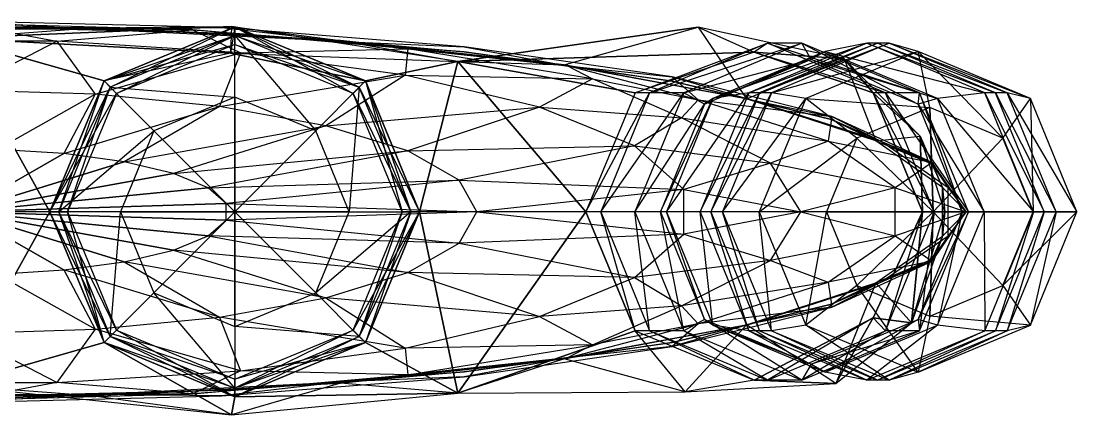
# Model space of a CAD drawing. Header units: metres. Extents: x -117 to 161, y -23 to 23.
# Drawn here: x 40.7 to 160.7, y -23 to 21.6 of the extents above; entities that cross this region are included whole.
import ezdxf

# ---------------------------------------------------------------- set-up
doc = ezdxf.new("R2010")
doc.units = ezdxf.units.M

msp = doc.modelspace()

# ---------------------------------------------------------------- linework, layer by layer
for points in [[(48.748962, 20.723389, -139.277267), (19.251022, 20.723389, -139.277267), (34, 21.639557, -109.000015)], [(48.748962, 20.723389, -78.722748), (19.251022, 20.723389, -78.722748), (34, 21.639557, -109.000015)], [(63.529709, 20.902206, -109.000015), (34, 21.639557, -109.000015), (48.748962, 20.723389, -139.277267)], [(63.529709, 20.902206, -109.000015), (34, 21.639557, -109.000015), (48.748962, 20.723389, -78.722748)], [(48.748962, 20.723389, -139.277267), (19.251022, 20.723389, -139.277267), (34, 21.36879, -167.491196)], [(48.748962, 20.723389, -78.722748), (19.251022, 20.723389, -78.722748), (33.999985, 20.971863, -50.508865)], [(48.665802, 20.865723, -26.281036), (19.334198, 20.865723, -26.281036), (33.999985, 20.971863, -50.508865)], [(48.665802, 20.865723, -26.281036), (19.334198, 20.865723, -26.281036), (32.999985, 19.71492, -5.855927)], [(44.796997, 19.358032, -191.719025), (23.203003, 19.358032, -191.719025), (34, 21.36879, -167.491196)], [(64.613708, 21.043152, -5.855927), (32.999985, 19.71492, -5.855927), (48.665802, 20.865723, -26.281036)], [(64.5, 18.000031, 3.090729), (32.999985, 19.71492, -5.855927), (64.613708, 21.043152, -5.855927)], [(63.527008, 20.257263, -50.508865), (33.999985, 20.971863, -50.508865), (48.748962, 20.723389, -78.722748)], [(63.527008, 20.257263, -50.508865), (33.999985, 20.971863, -50.508865), (48.665802, 20.865723, -26.281036)], [(60.220871, 20.640671, -167.491196), (34, 21.36879, -167.491196), (44.796997, 19.358032, -191.719025)], [(60.220871, 20.640671, -167.491196), (34, 21.36879, -167.491196), (48.748962, 20.723389, -139.277267)], [(65.655182, 18.038803, -191.719025), (44.796997, 19.358032, -191.719025), (60.220871, 20.640671, -167.491196)], [(76.997925, 19.443756, -26.281036), (48.665802, 20.865723, -26.281036), (64.613708, 21.043152, -5.855927)], [(76.997925, 19.443756, -26.281036), (48.665802, 20.865723, -26.281036), (63.527008, 20.257263, -50.508865)], [(77.241791, 19.311111, -139.277267), (48.748962, 20.723389, -139.277267), (63.529709, 20.902206, -109.000015)], [(77.241791, 19.311127, -78.722748), (48.748962, 20.723389, -78.722748), (63.529709, 20.902206, -109.000015)], [(77.241791, 19.311111, -139.277267), (48.748962, 20.723389, -139.277267), (60.220871, 20.640671, -167.491196)], [(77.241791, 19.311127, -78.722748), (48.748962, 20.723389, -78.722748), (63.527008, 20.257263, -50.508865)], [(65, 21.000031, 137.586288), (50.150726, 14.849274, 137.586288), (65, 20.000031, 166.871643)], [(50.150726, 14.849274, 137.586288), (50.150726, 14.849274, 125.655243), (65, 21.000031, 137.586288)], [(65, 21.000031, 125.655243), (50.150726, 14.849274, 125.655243), (65, 21.000031, 137.586288)], [(50.150726, 14.849274, 125.655243), (50.150742, 14.849274, 114.808838), (65, 21.000031, 125.655243)], [(65, 21.000031, 114.808838), (50.150742, 14.849274, 114.808838), (65, 21.000031, 125.655243)], [(50.150742, 14.849274, 114.808838), (50.857849, 14.142166, 72.507782), (65, 21.000031, 114.808838)], [(65, 21.000031, 48.645676), (50.150742, 14.849274, 48.645676), (65, 19, 58.407455)], [(50.150742, 14.849274, 48.645676), (50.150742, 14.849274, 13.937149), (65, 21.000031, 48.645676)], [(65, 21.000031, 13.937149), (50.150742, 14.849274, 13.937149), (65, 21.000031, 48.645676)], [(50.150742, 14.849274, 13.937149), (50.150742, 14.849274, 3.090729), (65, 21.000031, 13.937149)], [(64.5, 18.000031, 3.090729), (50.150742, 14.849274, 3.090729), (65, 21.000031, 13.937149)], [(65, 20.000031, 72.507782), (50.857849, 14.142166, 72.507782), (65, 21.000031, 114.808838)], [(84.654831, 18.50592, -167.491196), (60.220871, 20.640671, -167.491196), (65.655182, 18.038803, -191.719025)], [(84.654831, 18.50592, -167.491196), (60.220871, 20.640671, -167.491196), (77.241791, 19.311111, -139.277267)], [(91.047012, 18.740402, -109.000015), (63.529709, 20.902206, -109.000015), (77.241791, 19.311111, -139.277267)], [(91.047012, 18.740402, -109.000015), (63.529709, 20.902206, -109.000015), (77.241791, 19.311127, -78.722748)], [(90.32518, 17.073624, -5.855927), (64.613708, 21.043152, -5.855927), (64.5, 18.000031, 3.090729)], [(65, 21.000031, 13.937149), (64.5, 18.000031, 3.090729), (79.849274, 14.849258, 13.937149)], [(90.32518, 17.073624, -5.855927), (64.613708, 21.043152, -5.855927), (76.997925, 19.443756, -26.281036)], [(65, 20.000031, 166.871643), (65, 21.000031, 137.586288), (79.142166, 14.142151, 166.871643)], [(79.849258, 14.849258, 137.586288), (65, 21.000031, 137.586288), (79.142166, 14.142151, 166.871643)], [(65, 21.000031, 137.586288), (65, 21.000031, 125.655243), (79.849258, 14.849258, 137.586288)], [(79.849258, 14.849258, 125.655243), (65, 21.000031, 125.655243), (79.849258, 14.849258, 137.586288)], [(65, 21.000031, 125.655243), (65, 21.000031, 114.808838), (79.849258, 14.849258, 125.655243)], [(79.849274, 14.849258, 114.808838), (65, 21.000031, 114.808838), (79.849258, 14.849258, 125.655243)], [(65, 21.000031, 114.808838), (65, 20.000031, 72.507782), (79.849274, 14.849258, 114.808838)], [(65, 19, 58.407455), (65, 21.000031, 48.645676), (78.435028, 13.435028, 58.407455)], [(79.849274, 14.849258, 48.645676), (65, 21.000031, 48.645676), (78.435028, 13.435028, 58.407455)], [(65, 21.000031, 48.645676), (65, 21.000031, 13.937149), (79.849274, 14.849258, 48.645676)], [(79.849274, 14.849258, 13.937149), (65, 21.000031, 13.937149), (79.849274, 14.849258, 48.645676)], [(117.630508, 20.940552, -5.855927), (90.32518, 17.073624, -5.855927), (102.399841, 16.696732, -26.281036)], [(124, 18.120743, 3.473831), (90.32518, 17.073624, -5.855927), (117.630508, 20.940552, -5.855927)], [(123.140427, 12.811844, -26.281036), (102.399841, 16.696732, -26.281036), (117.630508, 20.940552, -5.855927)], [(134.239609, 17.357468, -5.855927), (117.630508, 20.940552, -5.855927), (123.140427, 12.811844, -26.281036)], [(124, 18.120743, 3.473831), (134.239609, 17.357468, -5.855927), (117.630508, 20.940552, -5.855927)], [(44.796997, 19.358032, -191.719025), (23.203003, 19.358032, -191.719025), (34, 13.806305, -218.141312)], [(26, 0, 4.33815), (32.999985, 19.71492, -5.855927), (43.999969, 0, 3.090729)], [(43.999969, 0, 3.090729), (32.999985, 19.71492, -5.855927), (50.150742, 14.849274, 3.090729)], [(50.150742, 14.849274, 3.090729), (32.999985, 19.71492, -5.855927), (64.5, 18.000031, 3.090729)], [(49.138626, 13.335861, -218.141312), (34, 13.806305, -218.141312), (44.796997, 19.358032, -191.719025)], [(65.655182, 18.038803, -191.719025), (44.796997, 19.358032, -191.719025), (49.138626, 13.335861, -218.141312)], [(50.857849, 14.142166, 166.871643), (50.150726, 14.849274, 137.586288), (65, 20.000031, 166.871643)], [(65, 20.000031, 166.871643), (50.857849, 14.142166, 166.871643), (65, 13.000031, 178.802704)], [(50.857849, 14.142166, 72.507782), (51.564972, 13.435028, 58.407455), (65, 20.000031, 72.507782)], [(65, 19, 58.407455), (51.564972, 13.435028, 58.407455), (65, 20.000031, 72.507782)], [(91.041809, 18.16217, -50.508865), (63.527008, 20.257263, -50.508865), (77.241791, 19.311127, -78.722748)], [(91.041809, 18.16217, -50.508865), (63.527008, 20.257263, -50.508865), (76.997925, 19.443756, -26.281036)], [(65, 13.000031, 178.802704), (65, 20.000031, 166.871643), (74.192413, 9.192413, 178.802704)], [(79.142166, 14.142151, 166.871643), (65, 20.000031, 166.871643), (74.192413, 9.192413, 178.802704)], [(79.142166, 14.142151, 72.507782), (65, 20.000031, 72.507782), (79.849274, 14.849258, 114.808838)], [(65, 20.000031, 72.507782), (65, 19, 58.407455), (79.142166, 14.142151, 72.507782)], [(102.399841, 16.696732, -26.281036), (76.997925, 19.443756, -26.281036), (91.041809, 18.16217, -50.508865)], [(102.399841, 16.696732, -26.281036), (76.997925, 19.443756, -26.281036), (90.32518, 17.073624, -5.855927)], [(102.78775, 16.58284, -78.722748), (77.241791, 19.311127, -78.722748), (91.047012, 18.740402, -109.000015)], [(102.78775, 16.58284, -78.722748), (77.241791, 19.311127, -78.722748), (91.041809, 18.16217, -50.508865)], [(102.78775, 16.58284, -139.277267), (77.241791, 19.311111, -139.277267), (84.654831, 18.50592, -167.491196)], [(102.78775, 16.58284, -139.277267), (77.241791, 19.311111, -139.277267), (91.047012, 18.740402, -109.000015)], [(63.245575, 11.956619, -218.141312), (49.138626, 13.335861, -218.141312), (65.655182, 18.038803, -191.719025)], [(51.564972, 13.435028, 58.407455), (50.150742, 14.849274, 48.645676), (65, 19, 58.407455)], [(84.356125, 15.49028, -191.719025), (65.655182, 18.038803, -191.719025), (63.245575, 11.956619, -218.141312)], [(79.849274, 14.849258, 3.090729), (64.5, 18.000031, 3.090729), (79.849274, 14.849258, 13.937149)], [(64.5, 18.000031, 3.090729), (90.32518, 17.073624, -5.855927), (79.849274, 14.849258, 3.090729)], [(78.435028, 13.435028, 58.407455), (65, 19, 58.407455), (79.142166, 14.142151, 72.507782)], [(84.356125, 15.49028, -191.719025), (65.655182, 18.038803, -191.719025), (84.654831, 18.50592, -167.491196)], [(105.636749, 15.110016, -167.491196), (84.654831, 18.50592, -167.491196), (84.356125, 15.49028, -191.719025)], [(105.636749, 15.110016, -167.491196), (84.654831, 18.50592, -167.491196), (102.78775, 16.58284, -139.277267)], [(110.479599, 13.520416, 3.473831), (90.32518, 17.073624, -5.855927), (124, 18.120743, 3.473831)], [(114.669312, 14.829346, -50.508865), (91.041809, 18.16217, -50.508865), (102.78775, 16.58284, -78.722748)], [(114.669312, 14.829346, -50.508865), (91.041809, 18.16217, -50.508865), (102.399841, 16.696732, -26.281036)], [(114.676636, 15.301468, -109.000015), (91.047012, 18.740402, -109.000015), (102.78775, 16.58284, -139.277267)], [(114.676636, 15.301468, -109.000015), (91.047012, 18.740402, -109.000015), (102.78775, 16.58284, -78.722748)], [(112.128494, 13.520416, 14.277191), (110.479599, 13.520416, 3.473831), (125.523804, 19.120743, 12.442261)], [(124, 18.120743, 3.473831), (110.479599, 13.520416, 3.473831), (125.523804, 19.120743, 12.442261)], [(116.009293, 13.520416, 42.607742), (112.128494, 13.520416, 14.277191), (129.404587, 19.120743, 40.772812)], [(125.523804, 19.120743, 12.442261), (112.128494, 13.520416, 14.277191), (129.404587, 19.120743, 40.772812)], [(129.404587, 19.120743, 40.772812), (116.009293, 13.520416, 42.607742), (130.496033, 17.299698, 48.740768)], [(119.315216, 12.876587, 61.997604), (118.376495, 12.232742, 50.40094), (132.072647, 18.210236, 60.250046)], [(130.496033, 17.299698, 48.740768), (118.376495, 12.232742, 50.40094), (132.072647, 18.210236, 60.250046)], [(123.407074, 13.520416, 96.612823), (119.315216, 12.876587, 61.997604), (136.802368, 19.120743, 94.777893)], [(132.072647, 18.210236, 60.250046), (119.315216, 12.876587, 61.997604), (136.802368, 19.120743, 94.777893)], [(124.619797, 13.520416, 105.46611), (123.407074, 13.520416, 96.612823), (138.015091, 19.120743, 103.63118)], [(136.802368, 19.120743, 94.777893), (123.407074, 13.520416, 96.612823), (138.015091, 19.120743, 103.63118)], [(125.523804, 19.120743, 12.442261), (124, 18.120743, 3.473831), (138.919098, 13.520401, 10.607346)], [(137.520401, 13.520401, 3.473831), (124, 18.120743, 3.473831), (138.919098, 13.520401, 10.607346)], [(137.520401, 13.520401, 3.473831), (134.239609, 17.357468, -5.855927), (124, 18.120743, 3.473831)], [(125.953827, 13.520416, 115.204712), (124.619797, 13.520416, 105.46611), (139.349106, 19.120743, 113.369781)], [(138.015091, 19.120743, 103.63118), (124.619797, 13.520416, 105.46611), (139.349106, 19.120743, 113.369781)], [(129.404587, 19.120743, 40.772812), (125.523804, 19.120743, 12.442261), (142.799911, 13.520401, 38.937881)], [(138.919098, 13.520401, 10.607346), (125.523804, 19.120743, 12.442261), (142.799911, 13.520401, 38.937881)], [(139.349106, 19.120743, 113.369781), (125.953827, 13.520416, 115.204712), (142.62355, 18.210236, 137.273682)], [(129.866119, 12.876587, 139.02124), (125.953827, 13.520416, 115.204712), (142.62355, 18.210236, 137.273682)], [(130.496033, 17.299698, 48.740768), (129.404587, 19.120743, 40.772812), (142.615585, 12.232727, 47.080597)], [(142.799911, 13.520401, 38.937881), (129.404587, 19.120743, 40.772812), (142.615585, 12.232727, 47.080597)], [(142.62355, 18.210236, 137.273682), (129.866119, 12.876587, 139.02124), (143.957581, 11.83667, 147.012299)], [(132.072647, 18.210236, 60.250046), (130.496033, 17.299698, 48.740768), (144.830078, 12.876572, 58.502502)], [(136.802368, 19.120743, 94.777893), (132.072647, 18.210236, 60.250046), (150.197678, 13.520401, 92.942963)], [(144.830078, 12.876572, 58.502502), (132.072647, 18.210236, 60.250046), (150.197678, 13.520401, 92.942963)], [(138.015091, 19.120743, 103.63118), (136.802368, 19.120743, 94.777893), (151.4104, 13.520401, 101.796249)], [(150.197678, 13.520401, 92.942963), (136.802368, 19.120743, 94.777893), (151.4104, 13.520401, 101.796249)], [(139.349106, 19.120743, 113.369781), (138.015091, 19.120743, 103.63118), (152.744431, 13.520401, 111.534851)], [(151.4104, 13.520401, 101.796249), (138.015091, 19.120743, 103.63118), (152.744431, 13.520401, 111.534851)], [(142.62355, 18.210236, 137.273682), (139.349106, 19.120743, 113.369781), (155.380997, 12.876572, 135.526138)], [(152.744431, 13.520401, 111.534851), (139.349106, 19.120743, 113.369781), (155.380997, 12.876572, 135.526138)], [(143.957581, 11.83667, 147.012299), (142.62355, 18.210236, 137.273682), (152.249908, 8.369781, 145.876389)], [(155.380997, 12.876572, 135.526138), (142.62355, 18.210236, 137.273682), (152.249908, 8.369781, 145.876389)], [(79.849274, 14.849258, 3.090729), (90.32518, 17.073624, -5.855927), (86.000031, 0, 3.090729)], [(86.000031, 0, 3.090729), (90.32518, 17.073624, -5.855927), (104.879257, 0, 3.473831)], [(104.879257, 0, 3.473831), (90.32518, 17.073624, -5.855927), (110.479599, 13.520416, 3.473831)], [(118.376495, 12.232742, 50.40094), (116.009293, 13.520416, 42.607742), (130.496033, 17.299698, 48.740768)], [(137.806183, 8.053864, -26.281036), (123.140427, 12.811844, -26.281036), (134.239609, 17.357468, -5.855927)], [(142.615585, 12.232727, 47.080597), (130.496033, 17.299698, 48.740768), (144.830078, 12.876572, 58.502502)], [(142.855362, 8.6026, -5.855927), (134.239609, 17.357468, -5.855927), (137.806183, 8.053864, -26.281036)], [(137.520401, 13.520401, 3.473831), (142.855362, 8.6026, -5.855927), (134.239609, 17.357468, -5.855927)], [(123.140427, 12.811844, -26.281036), (102.399841, 16.696732, -26.281036), (114.669312, 14.829346, -50.508865)], [(117.64595, 12.724457, -137.277267), (102.78775, 16.58284, -139.277267), (105.636749, 15.110016, -167.491196)], [(117.64595, 12.724457, -137.277267), (102.78775, 16.58284, -139.277267), (114.676636, 15.301468, -109.000015)], [(123.64595, 12.724457, -78.722748), (102.78775, 16.58284, -78.722748), (114.676636, 15.301468, -109.000015)], [(123.64595, 12.724457, -78.722748), (102.78775, 16.58284, -78.722748), (114.669312, 14.829346, -50.508865)], [(50.150726, 14.849274, 137.586288), (43.999969, 0, 137.586288), (50.857849, 14.142166, 166.871643)], [(43.999969, 0, 137.586288), (43.999969, 0, 125.655243), (50.150726, 14.849274, 137.586288)], [(50.150726, 14.849274, 125.655243), (43.999969, 0, 125.655243), (50.150726, 14.849274, 137.586288)], [(43.999969, 0, 125.655243), (43.999969, 0, 114.808838), (50.150726, 14.849274, 125.655243)], [(50.150742, 14.849274, 114.808838), (43.999969, 0, 114.808838), (50.150726, 14.849274, 125.655243)], [(43.999969, 0, 114.808838), (44.999969, 0, 72.507782), (50.150742, 14.849274, 114.808838)], [(50.150742, 14.849274, 48.645676), (43.999969, 0, 48.645676), (51.564972, 13.435028, 58.407455)], [(43.999969, 0, 48.645676), (43.999969, 0, 13.937149), (50.150742, 14.849274, 48.645676)], [(50.150742, 14.849274, 13.937149), (43.999969, 0, 13.937149), (50.150742, 14.849274, 48.645676)], [(43.999969, 0, 13.937149), (43.999969, 0, 3.090729), (50.150742, 14.849274, 13.937149)], [(50.150742, 14.849274, 3.090729), (43.999969, 0, 3.090729), (50.150742, 14.849274, 13.937149)], [(50.857849, 14.142166, 72.507782), (44.999969, 0, 72.507782), (50.150742, 14.849274, 114.808838)], [(75.359482, 9.762527, -218.141312), (63.245575, 11.956619, -218.141312), (84.356125, 15.49028, -191.719025)], [(99.625381, 11.886108, -191.719025), (84.356125, 15.49028, -191.719025), (75.359482, 9.762527, -218.141312)], [(78.435028, 13.435028, 58.407455), (79.849274, 14.849258, 48.645676), (84, 0, 58.407455)], [(79.142166, 14.142151, 166.871643), (79.849258, 14.849258, 137.586288), (85.000031, 0, 166.871643)], [(79.849274, 14.849258, 114.808838), (79.142166, 14.142151, 72.507782), (86.000031, 0, 114.808838)], [(86.000031, 0, 137.586288), (79.849258, 14.849258, 137.586288), (85.000031, 0, 166.871643)], [(79.849258, 14.849258, 137.586288), (79.849258, 14.849258, 125.655243), (86.000031, 0, 137.586288)], [(86.000031, 0, 125.655243), (79.849258, 14.849258, 125.655243), (86.000031, 0, 137.586288)], [(79.849258, 14.849258, 125.655243), (79.849274, 14.849258, 114.808838), (86.000031, 0, 125.655243)], [(86.000031, 0, 114.808838), (79.849274, 14.849258, 114.808838), (86.000031, 0, 125.655243)], [(86.000031, 0, 48.645676), (79.849274, 14.849258, 48.645676), (84, 0, 58.407455)], [(79.849274, 14.849258, 48.645676), (79.849274, 14.849258, 13.937149), (86.000031, 0, 48.645676)], [(86.000031, 0, 13.937149), (79.849274, 14.849258, 13.937149), (86.000031, 0, 48.645676)], [(79.849274, 14.849258, 13.937149), (79.849274, 14.849258, 3.090729), (86.000031, 0, 13.937149)], [(86.000031, 0, 3.090729), (79.849274, 14.849258, 3.090729), (86.000031, 0, 13.937149)], [(99.625381, 11.886108, -191.719025), (84.356125, 15.49028, -191.719025), (105.636749, 15.110016, -167.491196)], [(115.73674, 10.684402, -165.491196), (105.636749, 15.110016, -167.491196), (99.625381, 11.886108, -191.719025)], [(115.73674, 10.684402, -165.491196), (105.636749, 15.110016, -167.491196), (117.64595, 12.724457, -137.277267)], [(132.799301, 10.485931, -50.508865), (114.669312, 14.829346, -50.508865), (123.64595, 12.724457, -78.722748)], [(132.799301, 10.485931, -50.508865), (114.669312, 14.829346, -50.508865), (123.140427, 12.811844, -26.281036)], [(132.808304, 10.819778, -109.000015), (114.676636, 15.301468, -109.000015), (117.64595, 12.724457, -137.277267)], [(132.808304, 10.819778, -109.000015), (114.676636, 15.301468, -109.000015), (123.64595, 12.724457, -78.722748)], [(49.138626, 13.335861, -218.141312), (34, 13.806305, -218.141312), (37.951965, 7.085526, -218.148376)], [(45.586594, 6.602661, -218.148376), (37.951965, 7.085526, -218.148376), (49.138626, 13.335861, -218.141312)], [(44.999969, 0, 166.871643), (43.999969, 0, 137.586288), (50.857849, 14.142166, 166.871643)], [(46, 0, 58.407455), (43.999969, 0, 48.645676), (51.564972, 13.435028, 58.407455)], [(50.857849, 14.142166, 166.871643), (44.999969, 0, 166.871643), (55.807587, 9.192413, 178.802704)], [(44.999969, 0, 72.507782), (46, 0, 58.407455), (50.857849, 14.142166, 72.507782)], [(63.245575, 11.956619, -218.141312), (49.138626, 13.335861, -218.141312), (45.586594, 6.602661, -218.148376)], [(51.564972, 13.435028, 58.407455), (46, 0, 58.407455), (50.857849, 14.142166, 72.507782)], [(55.807587, 9.192413, 178.802704), (50.857849, 14.142166, 166.871643), (65, 13.000031, 178.802704)], [(74.192413, 9.192413, 178.802704), (79.142166, 14.142151, 166.871643), (78.000031, 0, 178.802704)], [(85.000031, 0, 166.871643), (79.142166, 14.142151, 166.871643), (78.000031, 0, 178.802704)], [(79.142166, 14.142151, 72.507782), (78.435028, 13.435028, 58.407455), (85.000031, 0, 72.507782)], [(84, 0, 58.407455), (78.435028, 13.435028, 58.407455), (85.000031, 0, 72.507782)], [(85.000031, 0, 72.507782), (79.142166, 14.142151, 72.507782), (86.000031, 0, 114.808838)], [(106.579956, 0, 15.037247), (104.879257, 0, 3.473831), (112.128494, 13.520416, 14.277191)], [(110.479599, 13.520416, 3.473831), (104.879257, 0, 3.473831), (112.128494, 13.520416, 14.277191)], [(110.460754, 0, 43.367783), (106.579956, 0, 15.037247), (116.009293, 13.520416, 42.607742)], [(112.128494, 13.520416, 14.277191), (106.579956, 0, 15.037247), (116.009293, 13.520416, 42.607742)], [(116.009293, 13.520416, 42.607742), (110.460754, 0, 43.367783), (118.376495, 12.232742, 50.40094)], [(117.858551, 0, 97.372879), (114.030914, 0, 62.721466), (123.407074, 13.520416, 96.612823)], [(119.315216, 12.876587, 61.997604), (114.030914, 0, 62.721466), (123.407074, 13.520416, 96.612823)], [(119.071274, 0, 106.226166), (117.858551, 0, 97.372879), (124.619797, 13.520416, 105.46611)], [(123.407074, 13.520416, 96.612823), (117.858551, 0, 97.372879), (124.619797, 13.520416, 105.46611)], [(120.405304, 0, 115.964767), (119.071274, 0, 106.226166), (125.953827, 13.520416, 115.204712)], [(124.619797, 13.520416, 105.46611), (119.071274, 0, 106.226166), (125.953827, 13.520416, 115.204712)], [(125.953827, 13.520416, 115.204712), (120.405304, 0, 115.964767), (129.866119, 12.876587, 139.02124)], [(138.919098, 13.520401, 10.607346), (137.520401, 13.520401, 3.473831), (144.467636, 0, 9.84729)], [(143.120743, 0, 3.473831), (137.520401, 13.520401, 3.473831), (144.467636, 0, 9.84729)], [(143.120743, 0, 3.473831), (142.855362, 8.6026, -5.855927), (137.520401, 13.520401, 3.473831)], [(142.799911, 13.520401, 38.937881), (138.919098, 13.520401, 10.607346), (148.348434, 0, 38.177826)], [(144.467636, 0, 9.84729), (138.919098, 13.520401, 10.607346), (148.348434, 0, 38.177826)], [(142.615585, 12.232727, 47.080597), (142.799911, 13.520401, 38.937881), (147.635681, 0, 46.392929)], [(148.348434, 0, 38.177826), (142.799911, 13.520401, 38.937881), (147.635681, 0, 46.392929)], [(150.197678, 13.520401, 92.942963), (144.830078, 12.876572, 58.502502), (155.746201, 0, 92.182907)], [(151.4104, 13.520401, 101.796249), (150.197678, 13.520401, 92.942963), (156.958923, 0, 101.036194)], [(155.746201, 0, 92.182907), (150.197678, 13.520401, 92.942963), (156.958923, 0, 101.036194)], [(152.744431, 13.520401, 111.534851), (151.4104, 13.520401, 101.796249), (158.292953, 0, 110.774811)], [(156.958923, 0, 101.036194), (151.4104, 13.520401, 101.796249), (158.292953, 0, 110.774811)], [(155.380997, 12.876572, 135.526138), (152.744431, 13.520401, 111.534851), (160.665298, 0, 134.802277)], [(158.292953, 0, 110.774811), (152.744431, 13.520401, 111.534851), (160.665298, 0, 134.802277)], [(65, 13.000031, 178.802704), (55.807587, 9.192413, 178.802704), (65, 0, 182.05661)], [(65, 0, 182.05661), (65, 13.000031, 178.802704), (65, 0, 182.05661)], [(74.192413, 9.192413, 178.802704), (65, 13.000031, 178.802704), (65, 0, 182.05661)], [(113.35643, 0, 51.088608), (110.460754, 0, 43.367783), (118.376495, 12.232742, 50.40094)], [(114.030914, 0, 62.721466), (113.35643, 0, 51.088608), (119.315216, 12.876587, 61.997604)], [(118.376495, 12.232742, 50.40094), (113.35643, 0, 51.088608), (119.315216, 12.876587, 61.997604)], [(132.394897, 7.998932, -137.277267), (117.64595, 12.724457, -137.277267), (115.73674, 10.684402, -165.491196)], [(132.394897, 7.998932, -137.277267), (117.64595, 12.724457, -137.277267), (132.808304, 10.819778, -109.000015)], [(124.581833, 0, 139.745102), (120.405304, 0, 115.964767), (129.866119, 12.876587, 139.02124)], [(137.806183, 8.053864, -26.281036), (123.140427, 12.811844, -26.281036), (132.799301, 10.485931, -50.508865)], [(138.394897, 7.998932, -78.722748), (123.64595, 12.724457, -78.722748), (132.808304, 10.819778, -109.000015)], [(138.394897, 7.998932, -78.722748), (123.64595, 12.724457, -78.722748), (132.799301, 10.485931, -50.508865)], [(129.866119, 12.876587, 139.02124), (124.581833, 0, 139.745102), (135.665237, 8.369781, 148.148209)], [(135.665237, 8.369781, 148.148209), (129.866119, 12.876587, 139.02124), (143.957581, 11.83667, 147.012299)], [(144.830078, 12.876572, 58.502502), (142.615585, 12.232727, 47.080597), (150.11438, 0, 57.778641)], [(147.635681, 0, 46.392929), (142.615585, 12.232727, 47.080597), (150.11438, 0, 57.778641)], [(150.11438, 0, 57.778641), (144.830078, 12.876572, 58.502502), (155.746201, 0, 92.182907)], [(152.249908, 8.369781, 145.876389), (155.380997, 12.876572, 135.526138), (155.684723, 0, 145.405884)], [(160.665298, 0, 134.802277), (155.380997, 12.876572, 135.526138), (155.684723, 0, 145.405884)], [(52.431625, 5.66983, -218.148376), (45.586594, 6.602661, -218.148376), (63.245575, 11.956619, -218.141312)], [(75.359482, 9.762527, -218.141312), (63.245575, 11.956619, -218.141312), (52.431625, 5.66983, -218.148376)], [(84.654831, 6.903152, -218.141312), (75.359482, 9.762527, -218.141312), (99.625381, 11.886108, -191.719025)], [(110.422379, 7.471924, -191.719025), (99.625381, 11.886108, -191.719025), (84.654831, 6.903152, -218.141312)], [(110.422379, 7.471924, -191.719025), (99.625381, 11.886108, -191.719025), (115.73674, 10.684402, -165.491196)], [(144.206329, 5.600723, -109.000015), (132.808304, 10.819778, -109.000015), (132.394897, 7.998932, -137.277267)], [(144.206329, 5.600723, -109.000015), (132.808304, 10.819778, -109.000015), (138.394897, 7.998932, -78.722748)], [(143.957581, 11.83667, 147.012299), (135.665237, 8.369781, 148.148209), (144.321396, 0, 149.668289)], [(144.321396, 0, 149.668289), (143.957581, 11.83667, 147.012299), (144.321396, 0, 149.668289)], [(152.249908, 8.369781, 145.876389), (143.957581, 11.83667, 147.012299), (144.321396, 0, 149.668289)], [(58.020554, 4.350616, -218.148376), (52.431625, 5.66983, -218.148376), (75.359482, 9.762527, -218.141312)], [(84.654831, 6.903152, -218.141312), (75.359482, 9.762527, -218.141312), (58.020554, 4.350616, -218.148376)], [(125.85759, 5.530655, -165.491196), (115.73674, 10.684402, -165.491196), (110.422379, 7.471924, -191.719025)], [(125.85759, 5.530655, -165.491196), (115.73674, 10.684402, -165.491196), (132.394897, 7.998932, -137.277267)], [(144.19632, 5.427917, -50.508865), (132.799301, 10.485931, -50.508865), (138.394897, 7.998932, -78.722748)], [(144.19632, 5.427917, -50.508865), (132.799301, 10.485931, -50.508865), (137.806183, 8.053864, -26.281036)], [(51.999969, 0, 178.802704), (44.999969, 0, 166.871643), (55.807587, 9.192413, 178.802704)], [(55.807587, 9.192413, 178.802704), (51.999969, 0, 178.802704), (65, 0, 182.05661)], [(65, 0, 182.05661), (55.807587, 9.192413, 178.802704), (65, 0, 182.05661)], [(65, 0, 182.05661), (74.192413, 9.192413, 178.802704), (65, 0, 182.05661)], [(78.000031, 0, 178.802704), (74.192413, 9.192413, 178.802704), (65, 0, 182.05661)], [(145.397766, 2.747025, -26.281036), (137.806183, 8.053864, -26.281036), (142.855362, 8.6026, -5.855927)], [(145.65036, 0, -5.855927), (142.855362, 8.6026, -5.855927), (145.397766, 2.747025, -26.281036)], [(143.120743, 0, 3.473831), (145.65036, 0, -5.855927), (142.855362, 8.6026, -5.855927)], [(90.498108, 3.573334, -218.141312), (84.654831, 6.903152, -218.141312), (110.422379, 7.471924, -191.719025)], [(116.011322, 2.548538, -191.719025), (110.422379, 7.471924, -191.719025), (90.498108, 3.573334, -218.141312)], [(116.011322, 2.548538, -191.719025), (110.422379, 7.471924, -191.719025), (125.85759, 5.530655, -165.491196)], [(132.230438, 0, 148.618729), (124.581833, 0, 139.745102), (135.665237, 8.369781, 148.148209)], [(140.029526, 2.728287, -137.277267), (132.394897, 7.998932, -137.277267), (125.85759, 5.530655, -165.491196)], [(135.665237, 8.369781, 148.148209), (132.230438, 0, 148.618729), (144.321396, 0, 149.668289)], [(140.029526, 2.728287, -137.277267), (132.394897, 7.998932, -137.277267), (144.206329, 5.600723, -109.000015)], [(144.321396, 0, 149.668289), (135.665237, 8.369781, 148.148209), (144.321396, 0, 149.668289)], [(145.397766, 2.747025, -26.281036), (137.806183, 8.053864, -26.281036), (144.19632, 5.427917, -50.508865)], [(146.029541, 2.728287, -78.722748), (138.394897, 7.998932, -78.722748), (144.206329, 5.600723, -109.000015)], [(146.029541, 2.728287, -78.722748), (138.394897, 7.998932, -78.722748), (144.19632, 5.427917, -50.508865)], [(144.321396, 0, 149.668289), (152.249908, 8.369781, 145.876389), (144.321396, 0, 149.668289)], [(155.684723, 0, 145.405884), (152.249908, 8.369781, 145.876389), (144.321396, 0, 149.668289)], [(34, 0, -218.150772), (45.586594, 6.602661, -218.148376), (37.951965, 7.085526, -218.148376)], [(34, 0, -218.150772), (52.431625, 5.66983, -218.148376), (45.586594, 6.602661, -218.148376)], [(61.972534, 2.734909, -218.148376), (58.020554, 4.350616, -218.148376), (84.654831, 6.903152, -218.141312)], [(90.498108, 3.573334, -218.141312), (84.654831, 6.903152, -218.141312), (61.972534, 2.734909, -218.148376)], [(34, 0, -218.150772), (58.020554, 4.350616, -218.148376), (52.431625, 5.66983, -218.148376)], [(129.309647, 0, -165.491196), (125.85759, 5.530655, -165.491196), (116.011322, 2.548538, -191.719025)], [(129.309647, 0, -165.491196), (125.85759, 5.530655, -165.491196), (140.029526, 2.728287, -137.277267)], [(148.094009, 0, -109.000015), (144.206329, 5.600723, -109.000015), (140.029526, 2.728287, -137.277267)], [(148.083618, 0, -50.508865), (144.19632, 5.427917, -50.508865), (146.029541, 2.728287, -78.722748)], [(148.083618, 0, -50.508865), (144.19632, 5.427917, -50.508865), (145.397766, 2.747025, -26.281036)], [(148.094009, 0, -109.000015), (144.206329, 5.600723, -109.000015), (146.029541, 2.728287, -78.722748)], [(34, 0, -218.150772), (61.972534, 2.734909, -218.148376), (58.020554, 4.350616, -218.148376)], [(34, 0, -218.150772), (64.018219, 0.932831, -218.148376), (61.972534, 2.734909, -218.148376)], [(64.018219, 0.932831, -218.148376), (61.972534, 2.734909, -218.148376), (90.498108, 3.573334, -218.141312)], [(92.49115, 0, -218.141312), (90.498108, 3.573334, -218.141312), (64.018219, 0.932831, -218.148376)], [(92.49115, 0, -218.141312), (90.498108, 3.573334, -218.141312), (116.011322, 2.548538, -191.719025)], [(116.011322, -2.548523, -191.719025), (116.011322, 2.548538, -191.719025), (92.49115, 0, -218.141312)], [(116.011322, -2.548523, -191.719025), (116.011322, 2.548538, -191.719025), (129.309647, 0, -165.491196)], [(140.029526, -2.728271, -137.277267), (140.029526, 2.728287, -137.277267), (129.309647, 0, -165.491196)], [(140.029526, -2.728271, -137.277267), (140.029526, 2.728287, -137.277267), (148.094009, 0, -109.000015)], [(145.397766, -2.747009, -26.281036), (145.397766, 2.747025, -26.281036), (148.083618, 0, -50.508865)], [(145.397766, -2.747009, -26.281036), (145.397766, 2.747025, -26.281036), (145.65036, 0, -5.855927)], [(146.029541, -2.728271, -78.722748), (146.029541, 2.728287, -78.722748), (148.094009, 0, -109.000015)], [(146.029541, -2.728271, -78.722748), (146.029541, 2.728287, -78.722748), (148.083618, 0, -50.508865)], [(26, 0, 4.33815), (32.999985, -19.71492, -5.855927), (43.999969, 0, 3.090729)], [(43.999969, 0, 3.090729), (32.999985, -19.71492, -5.855927), (50.150742, -14.849243, 3.090729)], [(34, 0, -218.150772), (64.018219, -0.932816, -218.148376), (64.018219, 0.932831, -218.148376)], [(34, 0, -218.150772), (58.020554, -4.350601, -218.148376), (61.972534, -2.734894, -218.148376)], [(34, 0, -218.150772), (61.972534, -2.734894, -218.148376), (64.018219, -0.932816, -218.148376)], [(34, 0, -218.150772), (37.951965, -7.08551, -218.148376), (45.586594, -6.602646, -218.148376)], [(34, 0, -218.150772), (45.586594, -6.602646, -218.148376), (52.431625, -5.669815, -218.148376)], [(34, 0, -218.150772), (52.431625, -5.669815, -218.148376), (58.020554, -4.350601, -218.148376)], [(43.999969, 0, 137.586288), (50.150726, -14.849243, 137.586288), (44.999969, 0, 166.871643)], [(50.150726, -14.849243, 137.586288), (50.150726, -14.849243, 125.655243), (43.999969, 0, 137.586288)], [(43.999969, 0, 125.655243), (50.150726, -14.849243, 125.655243), (43.999969, 0, 137.586288)], [(50.150726, -14.849243, 125.655243), (50.150742, -14.849243, 114.808838), (43.999969, 0, 125.655243)], [(43.999969, 0, 114.808838), (50.150742, -14.849243, 114.808838), (43.999969, 0, 125.655243)], [(50.150742, -14.849243, 114.808838), (50.857849, -14.142136, 72.507782), (43.999969, 0, 114.808838)], [(44.999969, 0, 72.507782), (50.857849, -14.142136, 72.507782), (43.999969, 0, 114.808838)], [(43.999969, 0, 48.645676), (50.150742, -14.849243, 48.645676), (46, 0, 58.407455)], [(50.150742, -14.849243, 48.645676), (50.150742, -14.849243, 13.937149), (43.999969, 0, 48.645676)], [(43.999969, 0, 13.937149), (50.150742, -14.849243, 13.937149), (43.999969, 0, 48.645676)], [(50.150742, -14.849243, 13.937149), (50.150742, -14.849243, 3.090729), (43.999969, 0, 13.937149)], [(43.999969, 0, 3.090729), (50.150742, -14.849243, 3.090729), (43.999969, 0, 13.937149)], [(44.999969, 0, 166.871643), (50.857849, -14.142136, 166.871643), (51.999969, 0, 178.802704)], [(50.857849, -14.142136, 166.871643), (50.150726, -14.849243, 137.586288), (44.999969, 0, 166.871643)], [(50.857849, -14.142136, 72.507782), (51.564957, -13.435013, 58.407455), (44.999969, 0, 72.507782)], [(46, 0, 58.407455), (51.564957, -13.435013, 58.407455), (44.999969, 0, 72.507782)], [(51.564957, -13.435013, 58.407455), (50.150742, -14.849243, 48.645676), (46, 0, 58.407455)], [(55.807587, -9.192398, 178.802704), (50.857849, -14.142136, 166.871643), (51.999969, 0, 178.802704)], [(51.999969, 0, 178.802704), (55.807587, -9.192398, 178.802704), (65, 0, 182.05661)], [(65, 0, 182.05661), (51.999969, 0, 178.802704), (65, 0, 182.05661)], [(65, 0, 182.05661), (55.807587, -9.192398, 178.802704), (65, 0, 182.05661)], [(55.807587, -9.192398, 178.802704), (65, -13.000015, 178.802704), (65, 0, 182.05661)], [(64.018219, -0.932816, -218.148376), (64.018219, 0.932831, -218.148376), (92.49115, 0, -218.141312)], [(90.498108, -3.573318, -218.141312), (92.49115, 0, -218.141312), (64.018219, -0.932816, -218.148376)], [(65, 0, 182.05661), (65, -13.000015, 178.802704), (65, 0, 182.05661)], [(65, 0, 182.05661), (74.192413, -9.192398, 178.802704), (65, 0, 182.05661)], [(65, -13.000015, 178.802704), (74.192413, -9.192398, 178.802704), (65, 0, 182.05661)], [(65, 0, 182.05661), (78.000031, 0, 178.802704), (65, 0, 182.05661)], [(74.192413, -9.192398, 178.802704), (78.000031, 0, 178.802704), (65, 0, 182.05661)], [(78.000031, 0, 178.802704), (85.000031, 0, 166.871643), (74.192413, -9.192398, 178.802704)], [(79.142151, -14.142151, 166.871643), (85.000031, 0, 166.871643), (74.192413, -9.192398, 178.802704)], [(78.435013, -13.435013, 58.407455), (84, 0, 58.407455), (79.142151, -14.142151, 72.507782)], [(84, 0, 58.407455), (86.000031, 0, 48.645676), (78.435013, -13.435013, 58.407455)], [(79.849258, -14.849243, 48.645676), (86.000031, 0, 48.645676), (78.435013, -13.435013, 58.407455)], [(85.000031, 0, 166.871643), (86.000031, 0, 137.586288), (79.142151, -14.142151, 166.871643)], [(79.849258, -14.849243, 137.586288), (86.000031, 0, 137.586288), (79.142151, -14.142151, 166.871643)], [(79.142151, -14.142151, 72.507782), (85.000031, 0, 72.507782), (79.849258, -14.849243, 114.808838)], [(85.000031, 0, 72.507782), (84, 0, 58.407455), (79.142151, -14.142151, 72.507782)], [(86.000031, 0, 137.586288), (86.000031, 0, 125.655243), (79.849258, -14.849243, 137.586288)], [(79.849258, -14.849243, 125.655243), (86.000031, 0, 125.655243), (79.849258, -14.849243, 137.586288)], [(86.000031, 0, 125.655243), (86.000031, 0, 114.808838), (79.849258, -14.849243, 125.655243)], [(79.849258, -14.849243, 114.808838), (86.000031, 0, 114.808838), (79.849258, -14.849243, 125.655243)], [(86.000031, 0, 114.808838), (85.000031, 0, 72.507782), (79.849258, -14.849243, 114.808838)], [(86.000031, 0, 48.645676), (86.000031, 0, 13.937149), (79.849258, -14.849243, 48.645676)], [(79.849258, -14.849243, 13.937149), (86.000031, 0, 13.937149), (79.849258, -14.849243, 48.645676)], [(86.000031, 0, 13.937149), (86.000031, 0, 3.090729), (79.849258, -14.849243, 13.937149)], [(79.849258, -14.849243, 3.090729), (86.000031, 0, 3.090729), (79.849258, -14.849243, 13.937149)], [(79.849258, -14.849243, 3.090729), (90.32515, -20.573608, -5.855927), (86.000031, 0, 3.090729)], [(86.000031, 0, 3.090729), (90.32515, -20.573608, -5.855927), (104.879257, 0, 3.473831)], [(104.879257, 0, 3.473831), (90.32515, -20.573608, -5.855927), (110.479584, -13.520401, 3.473831)], [(90.498108, -3.573318, -218.141312), (92.49115, 0, -218.141312), (116.011322, -2.548523, -191.719025)], [(104.879257, 0, 3.473831), (110.479584, -13.520401, 3.473831), (106.579956, 0, 15.037247)], [(106.579956, 0, 15.037247), (112.128479, -13.520401, 14.277191), (110.460754, 0, 43.367783)], [(112.128479, -13.520401, 14.277191), (110.479584, -13.520401, 3.473831), (106.579956, 0, 15.037247)], [(110.460754, 0, 43.367783), (116.009277, -13.520401, 42.607742), (113.35643, 0, 51.088608)], [(116.009277, -13.520401, 42.607742), (112.128479, -13.520401, 14.277191), (110.460754, 0, 43.367783)], [(113.35643, 0, 51.088608), (118.376495, -12.232712, 50.40094), (114.030914, 0, 62.721466)], [(118.376495, -12.232712, 50.40094), (116.009277, -13.520401, 42.607742), (113.35643, 0, 51.088608)], [(114.030914, 0, 62.721466), (119.315216, -12.876572, 61.997604), (117.858551, 0, 97.372879)], [(119.315216, -12.876572, 61.997604), (118.376495, -12.232712, 50.40094), (114.030914, 0, 62.721466)], [(125.85759, -5.53064, -165.491196), (129.309647, 0, -165.491196), (116.011322, -2.548523, -191.719025)], [(117.858551, 0, 97.372879), (123.407074, -13.520401, 96.612823), (119.071274, 0, 106.226166)], [(123.407074, -13.520401, 96.612823), (119.315216, -12.876572, 61.997604), (117.858551, 0, 97.372879)], [(119.071274, 0, 106.226166), (124.619797, -13.520401, 105.46611), (120.405304, 0, 115.964767)], [(124.619797, -13.520401, 105.46611), (123.407074, -13.520401, 96.612823), (119.071274, 0, 106.226166)], [(120.405304, 0, 115.964767), (125.953812, -13.520401, 115.204712), (124.581833, 0, 139.745102)], [(125.953812, -13.520401, 115.204712), (124.619797, -13.520401, 105.46611), (120.405304, 0, 115.964767)], [(124.581833, 0, 139.745102), (129.866104, -12.876572, 139.02124), (132.230438, 0, 148.618729)], [(129.866104, -12.876572, 139.02124), (125.953812, -13.520401, 115.204712), (124.581833, 0, 139.745102)], [(125.85759, -5.53064, -165.491196), (129.309647, 0, -165.491196), (140.029526, -2.728271, -137.277267)], [(135.665237, -8.369766, 148.148209), (129.866104, -12.876572, 139.02124), (132.230438, 0, 148.618729)], [(132.230438, 0, 148.618729), (135.665237, -8.369766, 148.148209), (144.321396, 0, 149.668289)], [(144.321396, 0, 149.668289), (132.230438, 0, 148.618729), (144.321396, 0, 149.668289)], [(144.321396, 0, 149.668289), (135.665237, -8.369766, 148.148209), (144.321396, 0, 149.668289)], [(135.665237, -8.369766, 148.148209), (143.957581, -11.836655, 147.012299), (144.321396, 0, 149.668289)], [(137.520401, -12.020401, 3.473831), (143.120743, 0, 3.473831), (138.919098, -13.520401, 10.607346)], [(137.520401, -12.020401, 3.473831), (141.880035, -12.602585, -5.855927), (143.120743, 0, 3.473831)], [(138.919098, -13.520401, 10.607346), (144.467636, 0, 9.84729), (142.799911, -13.520401, 38.937881)], [(144.467636, 0, 9.84729), (143.120743, 0, 3.473831), (138.919098, -13.520401, 10.607346)], [(144.206329, -5.600708, -109.000015), (148.094009, 0, -109.000015), (140.029526, -2.728271, -137.277267)], [(141.880035, -12.602585, -5.855927), (145.65036, 0, -5.855927), (145.397766, -2.747009, -26.281036)], [(143.120743, 0, 3.473831), (141.880035, -12.602585, -5.855927), (145.65036, 0, -5.855927)], [(142.61557, -12.232727, 47.080597), (147.635681, 0, 46.392929), (144.830078, -12.876572, 58.502502)], [(147.635681, 0, 46.392929), (148.348434, 0, 38.177826), (142.61557, -12.232727, 47.080597)], [(142.799911, -13.520401, 38.937881), (148.348434, 0, 38.177826), (142.61557, -12.232727, 47.080597)], [(148.348434, 0, 38.177826), (144.467636, 0, 9.84729), (142.799911, -13.520401, 38.937881)], [(144.321396, 0, 149.668289), (143.957581, -11.836655, 147.012299), (144.321396, 0, 149.668289)], [(143.957581, -11.836655, 147.012299), (152.249908, -8.369766, 145.876389), (144.321396, 0, 149.668289)], [(144.19632, -5.427902, -50.508865), (148.083618, 0, -50.508865), (146.029541, -2.728271, -78.722748)], [(144.19632, -5.427902, -50.508865), (148.083618, 0, -50.508865), (145.397766, -2.747009, -26.281036)], [(144.206329, -5.600708, -109.000015), (148.094009, 0, -109.000015), (146.029541, -2.728271, -78.722748)], [(144.321396, 0, 149.668289), (152.249908, -8.369766, 145.876389), (144.321396, 0, 149.668289)], [(144.321396, 0, 149.668289), (155.684723, 0, 145.405884), (144.321396, 0, 149.668289)], [(152.249908, -8.369766, 145.876389), (155.684723, 0, 145.405884), (144.321396, 0, 149.668289)], [(144.830078, -12.876572, 58.502502), (150.11438, 0, 57.778641), (150.197678, -13.520401, 92.942963)], [(150.11438, 0, 57.778641), (147.635681, 0, 46.392929), (144.830078, -12.876572, 58.502502)], [(155.746201, 0, 92.182907), (150.11438, 0, 57.778641), (150.197678, -13.520401, 92.942963)], [(150.197678, -13.520401, 92.942963), (155.746201, 0, 92.182907), (151.4104, -13.520401, 101.796249)], [(151.4104, -13.520401, 101.796249), (156.958923, 0, 101.036194), (152.744431, -13.520401, 111.534851)], [(156.958923, 0, 101.036194), (155.746201, 0, 92.182907), (151.4104, -13.520401, 101.796249)], [(155.684723, 0, 145.405884), (160.665298, 0, 134.802277), (152.249908, -8.369766, 145.876389)], [(155.380997, -12.876572, 135.526138), (160.665298, 0, 134.802277), (152.249908, -8.369766, 145.876389)], [(152.744431, -13.520401, 111.534851), (158.292953, 0, 110.774811), (155.380997, -12.876572, 135.526138)], [(158.292953, 0, 110.774811), (156.958923, 0, 101.036194), (152.744431, -13.520401, 111.534851)], [(160.665298, 0, 134.802277), (158.292953, 0, 110.774811), (155.380997, -12.876572, 135.526138)], [(61.972534, -2.734894, -218.148376), (64.018219, -0.932816, -218.148376), (90.498108, -3.573318, -218.141312)], [(58.020554, -4.350601, -218.148376), (61.972534, -2.734894, -218.148376), (84.654831, -6.903137, -218.141312)], [(84.654831, -6.903137, -218.141312), (90.498108, -3.573318, -218.141312), (61.972534, -2.734894, -218.148376)], [(84.654831, -6.903137, -218.141312), (90.498108, -3.573318, -218.141312), (110.422379, -7.471909, -191.719025)], [(110.422379, -7.471909, -191.719025), (116.011322, -2.548523, -191.719025), (90.498108, -3.573318, -218.141312)], [(110.422379, -7.471909, -191.719025), (116.011322, -2.548523, -191.719025), (125.85759, -5.53064, -165.491196)], [(132.394897, -7.998917, -137.277267), (140.029526, -2.728271, -137.277267), (125.85759, -5.53064, -165.491196)], [(132.394897, -7.998917, -137.277267), (140.029526, -2.728271, -137.277267), (144.206329, -5.600708, -109.000015)], [(137.806183, -8.053848, -26.281036), (145.397766, -2.747009, -26.281036), (144.19632, -5.427902, -50.508865)], [(137.806183, -8.053848, -26.281036), (145.397766, -2.747009, -26.281036), (141.880035, -12.602585, -5.855927)], [(138.394897, -7.998917, -78.722748), (146.029541, -2.728271, -78.722748), (144.206329, -5.600708, -109.000015)], [(138.394897, -7.998917, -78.722748), (146.029541, -2.728271, -78.722748), (144.19632, -5.427902, -50.508865)], [(52.431625, -5.669815, -218.148376), (58.020554, -4.350601, -218.148376), (75.359482, -9.762527, -218.141312)], [(75.359482, -9.762527, -218.141312), (84.654831, -6.903137, -218.141312), (58.020554, -4.350601, -218.148376)], [(45.586594, -6.602646, -218.148376), (52.431625, -5.669815, -218.148376), (63.245575, -11.956604, -218.141312)], [(63.245575, -11.956604, -218.141312), (75.359482, -9.762527, -218.141312), (52.431625, -5.669815, -218.148376)], [(115.73674, -10.684387, -165.491196), (125.85759, -5.53064, -165.491196), (110.422379, -7.471909, -191.719025)], [(115.73674, -10.684387, -165.491196), (125.85759, -5.53064, -165.491196), (132.394897, -7.998917, -137.277267)], [(132.808304, -10.819763, -109.000015), (144.206329, -5.600708, -109.000015), (132.394897, -7.998917, -137.277267)], [(132.799301, -10.485916, -50.508865), (144.19632, -5.427902, -50.508865), (138.394897, -7.998917, -78.722748)], [(132.799301, -10.485916, -50.508865), (144.19632, -5.427902, -50.508865), (137.806183, -8.053848, -26.281036)], [(132.808304, -10.819763, -109.000015), (144.206329, -5.600708, -109.000015), (138.394897, -7.998917, -78.722748)], [(34, -13.80629, -218.141312), (49.138626, -13.335861, -218.141312), (37.951965, -7.08551, -218.148376)], [(37.951965, -7.08551, -218.148376), (45.586594, -6.602646, -218.148376), (49.138626, -13.335861, -218.141312)], [(49.138626, -13.335861, -218.141312), (63.245575, -11.956604, -218.141312), (45.586594, -6.602646, -218.148376)], [(75.359482, -9.762527, -218.141312), (84.654831, -6.903137, -218.141312), (99.625381, -11.886093, -191.719025)], [(99.625381, -11.886093, -191.719025), (110.422379, -7.471909, -191.719025), (84.654831, -6.903137, -218.141312)], [(99.625381, -11.886093, -191.719025), (110.422379, -7.471909, -191.719025), (115.73674, -10.684387, -165.491196)], [(117.64595, -12.724442, -137.277267), (132.394897, -7.998917, -137.277267), (115.73674, -10.684387, -165.491196)], [(117.64595, -12.724442, -137.277267), (132.394897, -7.998917, -137.277267), (132.808304, -10.819763, -109.000015)], [(123.140411, -12.811844, -26.281036), (137.806183, -8.053848, -26.281036), (132.799301, -10.485916, -50.508865)], [(123.140411, -12.811844, -26.281036), (137.806183, -8.053848, -26.281036), (133.262253, -19.500076, -5.855911)], [(123.64595, -12.724442, -78.722748), (138.394897, -7.998917, -78.722748), (132.808304, -10.819763, -109.000015)], [(123.64595, -12.724442, -78.722748), (138.394897, -7.998917, -78.722748), (132.799301, -10.485916, -50.508865)], [(129.866104, -12.876572, 139.02124), (142.62355, -18.21022, 137.273682), (135.665237, -8.369766, 148.148209)], [(133.262253, -19.500076, -5.855911), (141.880035, -12.602585, -5.855927), (137.806183, -8.053848, -26.281036)], [(143.957581, -11.836655, 147.012299), (142.62355, -18.21022, 137.273682), (135.665237, -8.369766, 148.148209)], [(152.249908, -8.369766, 145.876389), (155.380997, -12.876572, 135.526138), (143.957581, -11.836655, 147.012299)], [(50.857849, -14.142136, 166.871643), (65, -20.000015, 166.871643), (55.807587, -9.192398, 178.802704)], [(65, -13.000015, 178.802704), (65, -20.000015, 166.871643), (55.807587, -9.192398, 178.802704)], [(74.192413, -9.192398, 178.802704), (79.142151, -14.142151, 166.871643), (65, -13.000015, 178.802704)], [(63.245575, -11.956604, -218.141312), (75.359482, -9.762527, -218.141312), (84.356125, -15.490265, -191.719025)], [(84.356125, -15.490265, -191.719025), (99.625381, -11.886093, -191.719025), (75.359482, -9.762527, -218.141312)], [(105.636749, -15.110016, -167.491196), (115.73674, -10.684387, -165.491196), (99.625381, -11.886093, -191.719025)], [(105.636749, -15.110016, -167.491196), (115.73674, -10.684387, -165.491196), (117.64595, -12.724442, -137.277267)], [(114.669296, -14.829346, -50.508865), (132.799301, -10.485916, -50.508865), (123.64595, -12.724442, -78.722748)], [(114.669296, -14.829346, -50.508865), (132.799301, -10.485916, -50.508865), (123.140411, -12.811844, -26.281036)], [(49.138626, -13.335861, -218.141312), (63.245575, -11.956604, -218.141312), (65.655182, -18.038803, -191.719025)], [(65.655182, -18.038803, -191.719025), (84.356125, -15.490265, -191.719025), (63.245575, -11.956604, -218.141312)], [(84.356125, -15.490265, -191.719025), (99.625381, -11.886093, -191.719025), (105.636749, -15.110016, -167.491196)], [(114.676636, -15.301468, -109.000015), (132.808304, -10.819763, -109.000015), (117.64595, -12.724442, -137.277267)], [(114.676636, -15.301468, -109.000015), (132.808304, -10.819763, -109.000015), (123.64595, -12.724442, -78.722748)], [(142.62355, -18.21022, 137.273682), (155.380997, -12.876572, 135.526138), (143.957581, -11.836655, 147.012299)], [(65, -20.000015, 166.871643), (79.142151, -14.142151, 166.871643), (65, -13.000015, 178.802704)], [(102.399841, -16.696716, -26.281036), (123.140411, -12.811844, -26.281036), (114.669296, -14.829346, -50.508865)], [(102.399841, -16.696716, -26.281036), (123.140411, -12.811844, -26.281036), (116.167542, -20.440552, -5.855927)], [(102.78775, -16.582825, -139.277267), (117.64595, -12.724442, -137.277267), (105.636749, -15.110016, -167.491196)], [(102.78775, -16.582825, -139.277267), (117.64595, -12.724442, -137.277267), (114.676636, -15.301468, -109.000015)], [(102.78775, -16.582825, -78.722748), (123.64595, -12.724442, -78.722748), (114.676636, -15.301468, -109.000015)], [(102.78775, -16.582825, -78.722748), (123.64595, -12.724442, -78.722748), (114.669296, -14.829346, -50.508865)], [(116.009277, -13.520401, 42.607742), (129.404587, -19.120728, 40.772812), (118.376495, -12.232712, 50.40094)], [(116.167542, -20.440552, -5.855927), (133.262253, -19.500076, -5.855911), (123.140411, -12.811844, -26.281036)], [(118.376495, -12.232712, 50.40094), (130.496033, -17.299683, 48.740768), (119.315216, -12.876572, 61.997604)], [(130.496033, -17.299683, 48.740768), (129.404587, -19.120728, 40.772812), (118.376495, -12.232712, 50.40094)], [(119.315216, -12.876572, 61.997604), (132.072647, -18.21022, 60.250046), (123.407074, -13.520401, 96.612823)], [(132.072647, -18.21022, 60.250046), (130.496033, -17.299683, 48.740768), (119.315216, -12.876572, 61.997604)], [(124, -19.120728, 3.473831), (137.520401, -12.020401, 3.473831), (125.523804, -19.120728, 12.442261)], [(124, -19.120728, 3.473831), (133.262253, -19.500076, -5.855911), (137.520401, -12.020401, 3.473831)], [(138.919098, -13.520401, 10.607346), (137.520401, -12.020401, 3.473831), (125.523804, -19.120728, 12.442261)], [(125.953812, -13.520401, 115.204712), (139.349106, -19.120728, 113.369781), (129.866104, -12.876572, 139.02124)], [(142.62355, -18.21022, 137.273682), (139.349106, -19.120728, 113.369781), (129.866104, -12.876572, 139.02124)], [(130.496033, -17.299683, 48.740768), (142.61557, -12.232727, 47.080597), (132.072647, -18.21022, 60.250046)], [(142.61557, -12.232727, 47.080597), (142.799911, -13.520401, 38.937881), (130.496033, -17.299683, 48.740768)], [(144.830078, -12.876572, 58.502502), (142.61557, -12.232727, 47.080597), (132.072647, -18.21022, 60.250046)], [(132.072647, -18.21022, 60.250046), (144.830078, -12.876572, 58.502502), (136.802368, -19.120728, 94.777893)], [(137.520401, -12.020401, 3.473831), (133.262253, -19.500076, -5.855911), (141.880035, -12.602585, -5.855927)], [(150.197678, -13.520401, 92.942963), (144.830078, -12.876572, 58.502502), (136.802368, -19.120728, 94.777893)], [(155.380997, -12.876572, 135.526138), (152.744431, -13.520401, 111.534851), (142.62355, -18.21022, 137.273682)], [(23.203003, -19.358017, -191.719025), (44.796997, -19.358017, -191.719025), (34, -13.80629, -218.141312)], [(34, -13.80629, -218.141312), (49.138626, -13.335861, -218.141312), (44.796997, -19.358017, -191.719025)], [(44.796997, -19.358017, -191.719025), (65.655182, -18.038803, -191.719025), (49.138626, -13.335861, -218.141312)], [(50.150726, -14.849243, 137.586288), (64.999985, -21.000015, 137.586288), (50.857849, -14.142136, 166.871643)], [(50.150742, -14.849243, 48.645676), (65, -21.000015, 48.645676), (51.564957, -13.435013, 58.407455)], [(50.857849, -14.142136, 72.507782), (65, -20.000015, 72.507782), (50.150742, -14.849243, 114.808838)], [(51.564957, -13.435013, 58.407455), (64.999985, -18.999985, 58.407455), (50.857849, -14.142136, 72.507782)], [(65, -20.000015, 166.871643), (64.999985, -21.000015, 137.586288), (50.857849, -14.142136, 166.871643)], [(65, -20.000015, 72.507782), (64.999985, -18.999985, 58.407455), (50.857849, -14.142136, 72.507782)], [(64.999985, -18.999985, 58.407455), (65, -21.000015, 48.645676), (51.564957, -13.435013, 58.407455)], [(64.999985, -18.999985, 58.407455), (78.435013, -13.435013, 58.407455), (65, -20.000015, 72.507782)], [(78.435013, -13.435013, 58.407455), (79.849258, -14.849243, 48.645676), (64.999985, -18.999985, 58.407455)], [(79.142151, -14.142151, 72.507782), (78.435013, -13.435013, 58.407455), (65, -20.000015, 72.507782)], [(79.142151, -14.142151, 166.871643), (79.849258, -14.849243, 137.586288), (65, -20.000015, 166.871643)], [(79.849258, -14.849243, 114.808838), (79.142151, -14.142151, 72.507782), (65, -21.000015, 114.808838)], [(65, -20.000015, 72.507782), (79.142151, -14.142151, 72.507782), (65, -21.000015, 114.808838)], [(110.479584, -13.520401, 3.473831), (90.32515, -20.573608, -5.855927), (116.167542, -20.440552, -5.855927)], [(110.479584, -13.520401, 3.473831), (124, -19.120728, 3.473831), (112.128479, -13.520401, 14.277191)], [(110.479584, -13.520401, 3.473831), (124, -19.120728, 3.473831), (116.167542, -20.440552, -5.855927)], [(112.128479, -13.520401, 14.277191), (125.523804, -19.120728, 12.442261), (116.009277, -13.520401, 42.607742)], [(125.523804, -19.120728, 12.442261), (124, -19.120728, 3.473831), (112.128479, -13.520401, 14.277191)], [(129.404587, -19.120728, 40.772812), (125.523804, -19.120728, 12.442261), (116.009277, -13.520401, 42.607742)], [(123.407074, -13.520401, 96.612823), (136.802368, -19.120728, 94.777893), (124.619797, -13.520401, 105.46611)], [(136.802368, -19.120728, 94.777893), (132.072647, -18.21022, 60.250046), (123.407074, -13.520401, 96.612823)], [(124.619797, -13.520401, 105.46611), (138.015091, -19.120728, 103.63118), (125.953812, -13.520401, 115.204712)], [(138.015091, -19.120728, 103.63118), (136.802368, -19.120728, 94.777893), (124.619797, -13.520401, 105.46611)], [(125.523804, -19.120728, 12.442261), (138.919098, -13.520401, 10.607346), (129.404587, -19.120728, 40.772812)], [(139.349106, -19.120728, 113.369781), (138.015091, -19.120728, 103.63118), (125.953812, -13.520401, 115.204712)], [(129.404587, -19.120728, 40.772812), (142.799911, -13.520401, 38.937881), (130.496033, -17.299683, 48.740768)], [(142.799911, -13.520401, 38.937881), (138.919098, -13.520401, 10.607346), (129.404587, -19.120728, 40.772812)], [(136.802368, -19.120728, 94.777893), (150.197678, -13.520401, 92.942963), (138.015091, -19.120728, 103.63118)], [(138.015091, -19.120728, 103.63118), (151.4104, -13.520401, 101.796249), (139.349106, -19.120728, 113.369781)], [(151.4104, -13.520401, 101.796249), (150.197678, -13.520401, 92.942963), (138.015091, -19.120728, 103.63118)], [(139.349106, -19.120728, 113.369781), (152.744431, -13.520401, 111.534851), (142.62355, -18.21022, 137.273682)], [(152.744431, -13.520401, 111.534851), (151.4104, -13.520401, 101.796249), (139.349106, -19.120728, 113.369781)], [(50.150742, -14.849243, 3.090729), (32.999985, -19.71492, -5.855927), (64.613708, -23.043137, -5.855927)], [(64.999985, -21.000015, 137.586288), (64.999985, -21.000015, 125.655243), (50.150726, -14.849243, 137.586288)], [(50.150726, -14.849243, 125.655243), (64.999985, -21.000015, 125.655243), (50.150726, -14.849243, 137.586288)], [(64.999985, -21.000015, 125.655243), (65, -21.000015, 114.808838), (50.150726, -14.849243, 125.655243)], [(50.150742, -14.849243, 114.808838), (65, -21.000015, 114.808838), (50.150726, -14.849243, 125.655243)], [(65, -21.000015, 114.808838), (65, -20.000015, 72.507782), (50.150742, -14.849243, 114.808838)], [(65, -21.000015, 48.645676), (65, -21.000015, 13.937149), (50.150742, -14.849243, 48.645676)], [(50.150742, -14.849243, 13.937149), (65, -21.000015, 13.937149), (50.150742, -14.849243, 48.645676)], [(65, -21.000015, 13.937149), (65, -21.000015, 3.090729), (50.150742, -14.849243, 13.937149)], [(50.150742, -14.849243, 3.090729), (65, -21.000015, 3.090729), (50.150742, -14.849243, 13.937149)], [(64.613708, -23.043137, -5.855927), (65, -21.000015, 3.090729), (50.150742, -14.849243, 3.090729)], [(64.999985, -21.000015, 137.586288), (79.849258, -14.849243, 137.586288), (65, -20.000015, 166.871643)], [(79.849258, -14.849243, 137.586288), (79.849258, -14.849243, 125.655243), (64.999985, -21.000015, 137.586288)], [(64.999985, -21.000015, 125.655243), (79.849258, -14.849243, 125.655243), (64.999985, -21.000015, 137.586288)], [(79.849258, -14.849243, 125.655243), (79.849258, -14.849243, 114.808838), (64.999985, -21.000015, 125.655243)], [(65, -21.000015, 114.808838), (79.849258, -14.849243, 114.808838), (64.999985, -21.000015, 125.655243)], [(65, -21.000015, 48.645676), (79.849258, -14.849243, 48.645676), (64.999985, -18.999985, 58.407455)], [(79.849258, -14.849243, 48.645676), (79.849258, -14.849243, 13.937149), (65, -21.000015, 48.645676)], [(65, -21.000015, 13.937149), (79.849258, -14.849243, 13.937149), (65, -21.000015, 48.645676)], [(79.849258, -14.849243, 13.937149), (79.849258, -14.849243, 3.090729), (65, -21.000015, 13.937149)], [(65, -21.000015, 3.090729), (79.849258, -14.849243, 3.090729), (65, -21.000015, 13.937149)], [(65, -21.000015, 3.090729), (90.32515, -20.573608, -5.855927), (79.849258, -14.849243, 3.090729)], [(65.655182, -18.038803, -191.719025), (84.356125, -15.490265, -191.719025), (84.654831, -18.50592, -167.491196)], [(84.654831, -18.50592, -167.491196), (105.636749, -15.110016, -167.491196), (84.356125, -15.490265, -191.719025)], [(84.654831, -18.50592, -167.491196), (105.636749, -15.110016, -167.491196), (102.78775, -16.582825, -139.277267)], [(91.041809, -18.162155, -50.508865), (114.669296, -14.829346, -50.508865), (102.78775, -16.582825, -78.722748)], [(91.041809, -18.162155, -50.508865), (114.669296, -14.829346, -50.508865), (102.399841, -16.696716, -26.281036)], [(91.046997, -18.740402, -109.000015), (114.676636, -15.301468, -109.000015), (102.78775, -16.582825, -139.277267)], [(91.046997, -18.740402, -109.000015), (114.676636, -15.301468, -109.000015), (102.78775, -16.582825, -78.722748)], [(76.997925, -19.443741, -26.281036), (102.399841, -16.696716, -26.281036), (91.041809, -18.162155, -50.508865)], [(76.997925, -19.443741, -26.281036), (102.399841, -16.696716, -26.281036), (90.32515, -20.573608, -5.855927)], [(77.241791, -19.311111, -139.277267), (102.78775, -16.582825, -139.277267), (84.654831, -18.50592, -167.491196)], [(77.241791, -19.311111, -139.277267), (102.78775, -16.582825, -139.277267), (91.046997, -18.740402, -109.000015)], [(77.241791, -19.311111, -78.722748), (102.78775, -16.582825, -78.722748), (91.046997, -18.740402, -109.000015)], [(77.241791, -19.311111, -78.722748), (102.78775, -16.582825, -78.722748), (91.041809, -18.162155, -50.508865)], [(90.32515, -20.573608, -5.855927), (116.167542, -20.440552, -5.855927), (102.399841, -16.696716, -26.281036)], [(44.796997, -19.358017, -191.719025), (65.655182, -18.038803, -191.719025), (60.220871, -20.640671, -167.491196)], [(60.220871, -20.640671, -167.491196), (84.654831, -18.50592, -167.491196), (65.655182, -18.038803, -191.719025)], [(60.220871, -20.640671, -167.491196), (84.654831, -18.50592, -167.491196), (77.241791, -19.311111, -139.277267)], [(63.527008, -20.257263, -50.508865), (91.041809, -18.162155, -50.508865), (77.241791, -19.311111, -78.722748)], [(63.527008, -20.257263, -50.508865), (91.041809, -18.162155, -50.508865), (76.997925, -19.443741, -26.281036)], [(63.529709, -20.902191, -109.000015), (91.046997, -18.740402, -109.000015), (77.241791, -19.311111, -139.277267)], [(63.529709, -20.902191, -109.000015), (91.046997, -18.740402, -109.000015), (77.241791, -19.311111, -78.722748)], [(124, -19.120728, 3.473831), (116.167542, -20.440552, -5.855927), (133.262253, -19.500076, -5.855911)], [(19.334198, -20.865707, -26.281036), (48.665787, -20.865707, -26.281036), (32.999985, -19.71492, -5.855927)], [(23.203003, -19.358017, -191.719025), (44.796997, -19.358017, -191.719025), (34, -21.36879, -167.491196)], [(32.999985, -19.71492, -5.855927), (64.613708, -23.043137, -5.855927), (48.665787, -20.865707, -26.281036)], [(33.999985, -20.971863, -50.508865), (63.527008, -20.257263, -50.508865), (48.748962, -20.723373, -78.722748)], [(33.999985, -20.971863, -50.508865), (63.527008, -20.257263, -50.508865), (48.665787, -20.865707, -26.281036)], [(34, -21.36879, -167.491196), (60.220871, -20.640671, -167.491196), (44.796997, -19.358017, -191.719025)], [(48.665787, -20.865707, -26.281036), (76.997925, -19.443741, -26.281036), (63.527008, -20.257263, -50.508865)], [(48.665787, -20.865707, -26.281036), (76.997925, -19.443741, -26.281036), (64.613708, -23.043137, -5.855927)], [(48.748962, -20.723373, -139.277267), (77.241791, -19.311111, -139.277267), (60.220871, -20.640671, -167.491196)], [(48.748962, -20.723373, -139.277267), (77.241791, -19.311111, -139.277267), (63.529709, -20.902191, -109.000015)], [(48.748962, -20.723373, -78.722748), (77.241791, -19.311111, -78.722748), (63.529709, -20.902191, -109.000015)], [(48.748962, -20.723373, -78.722748), (77.241791, -19.311111, -78.722748), (63.527008, -20.257263, -50.508865)], [(64.613708, -23.043137, -5.855927), (90.32515, -20.573608, -5.855927), (76.997925, -19.443741, -26.281036)], [(19.251022, -20.723373, -139.277267), (48.748962, -20.723373, -139.277267), (34, -21.36879, -167.491196)], [(19.251022, -20.723373, -139.277267), (48.748962, -20.723373, -139.277267), (33.999985, -21.639542, -109.000015)], [(19.251022, -20.723373, -78.722748), (48.748962, -20.723373, -78.722748), (33.999985, -21.639542, -109.000015)], [(19.251022, -20.723373, -78.722748), (48.748962, -20.723373, -78.722748), (33.999985, -20.971863, -50.508865)], [(19.334198, -20.865707, -26.281036), (48.665787, -20.865707, -26.281036), (33.999985, -20.971863, -50.508865)], [(33.999985, -21.639542, -109.000015), (63.529709, -20.902191, -109.000015), (48.748962, -20.723373, -139.277267)], [(33.999985, -21.639542, -109.000015), (63.529709, -20.902191, -109.000015), (48.748962, -20.723373, -78.722748)], [(34, -21.36879, -167.491196), (60.220871, -20.640671, -167.491196), (48.748962, -20.723373, -139.277267)], [(64.613708, -23.043137, -5.855927), (90.32515, -20.573608, -5.855927), (65, -21.000015, 3.090729)]]:
    msp.add_3dface(points)

doc.saveas('drawing.dxf')
